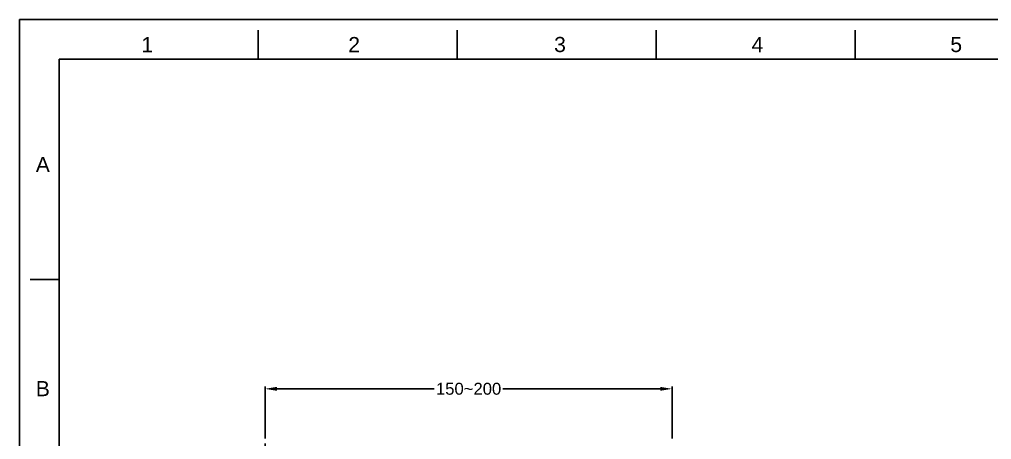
# Model space of a CAD drawing. Header units: millimetres. Extents: x 24958 to 25799, y 1150 to 1745.
# Drawn here: x 24957.8 to 25446.8, y 1533.5 to 1745.1 of the extents above; entities that cross this region are included whole.
import ezdxf

# ---------------------------------------------------------------- set-up
doc = ezdxf.new("R2010")
doc.units = ezdxf.units.MM
doc.linetypes.add('CENTERX2', pattern=[20.32, 12.7, -2.54, 2.54, -2.54])
for name, color, linetype in [('CENTER', 1, 'CENTERX2'), ('DIM', 3, 'Continuous'), ('FORM', 7, 'Continuous')]:
    doc.layers.add(name, color=color, linetype=linetype)
doc.styles.get("Standard").update_dxf_attribs({"font": 'arial.ttf'})
doc.dimstyles.new('ISO-25', dxfattribs={"dimtxt": 7, "dimasz": 5, "dimexe": 1.252, "dimexo": 0.625, "dimgap": 1, "dimtad": 1, "dimtih": 1, "dimtoh": 1, "dimdec": 1, "dimdsep": 46, "dimtxsty": 'Standard', "dimcen": 0, "dimclrd": 3, "dimclre": 3, "dimclrt": 4, "dimadec": 0, "dimazin": 0, "dimtfac": 1, "dimtdec": 1, "dimtmove": 0, "dimatfit": 3, "dimfxl": 1, "dimarcsym": 0})

# ---------------------------------------------------------------- blocks, each defined once
blk = doc.blocks.new('*D64')
at = {"layer": 'Defpoints', "color": 0, "transparency": 16777216}
for p in [(25286.13, 1559.04), (25081.33, 1533.49), (25286.13, 1533.49)]:
    blk.add_point(p, dxfattribs=at)
at = {"layer": 'DIM', "color": 3, "lineweight": -2, "transparency": 16777216}
for p, q in [((25081.33, 1534.11), (25081.33, 1560.29)), ((25286.13, 1534.11), (25286.13, 1560.29)), ((25087.33, 1559.04), (25166.45, 1559.04)), ((25280.13, 1559.04), (25201, 1559.04))]:
    blk.add_line(p, q, dxfattribs=at)
at = {"layer": 'DIM', "color": 3, "transparency": 16777216}
for points in [[(25087.33, 1560.04), (25087.33, 1558.04), (25081.33, 1559.04)], [(25280.13, 1560.04), (25280.13, 1558.04), (25286.13, 1559.04)]]:
    blk.add_solid(points, dxfattribs=at)
at = {"layer": 'DIM', "color": 4, "transparency": 16777216, "insert": (25183.73, 1559.04), "char_height": 6, "attachment_point": 5}
blk.add_mtext('150~200', dxfattribs=at)

msp = doc.modelspace()

# ---------------------------------------------------------------- linework, layer by layer
at = {"layer": 'CENTER'}
msp.add_line((25081.33, 1498.41), (25081.33, 1533.49), dxfattribs=at)
at = {"layer": 'FORM', "color": 7, "linetype": 'Continuous'}
for p, q in [((24957.77, 1150.35), (24957.77, 1745.06)), ((24957.77, 1745.06), (25798.77, 1745.06)), ((25077.92, 1725.03), (25077.92, 1739.58)), ((25178.04, 1725.03), (25178.04, 1739.58)), ((25278.16, 1725.03), (25278.16, 1739.58)), ((25378.27, 1725.03), (25378.27, 1739.58)), ((24977.8, 1725.03), (24977.8, 1170.37)), ((25778.75, 1725.03), (24977.8, 1725.03)), ((24977.8, 1614.1), (24963.25, 1614.1))]:
    msp.add_line(p, q, dxfattribs=at)

# ---------------------------------------------------------------- texts
at = {"layer": 'FORM', "color": 7, "linetype": 'Continuous', "char_height": 7.63, "attachment_point": 5}
for s, insert in [('1', (25022.08, 1732.38)), ('2', (25126.16, 1732.38)), ('3', (25229.72, 1732.38)), ('4', (25329.07, 1732.38)), ('5', (25429.03, 1732.38))]:
    msp.add_mtext_dynamic_manual_height_columns(s, width=50.0595, gutter_width=12.51, heights=[0], dxfattribs=dict(at, insert=insert))
at = {"layer": 'FORM', "char_height": 7.63, "attachment_point": 5}
for s, insert in [('A', (24969.54, 1671.97)), ('B', (24969.54, 1559.14))]:
    msp.add_mtext_dynamic_manual_height_columns(s, width=10.0119, gutter_width=12.51, heights=[0], dxfattribs=dict(at, insert=insert))

# ---------------------------------------------------------------- dimensions: what is measured, and where the dimension line sits
at = {"layer": 'DIM', "color": 3}
dim = msp.add_linear_dim(base=(25286.13, 1559.04), p1=(25081.33, 1533.49), p2=(25286.13, 1533.49), text='150~200', dimstyle='ISO-25', override={"dimtxt": 6, "dimasz": 6, "dimgap": 1.5, "dimtad": 0}, dxfattribs=at)
dim.commit()
dim.dimension.update_dxf_attribs({"geometry": '*D64', "text_midpoint": (25183.73, 1559.04)})

doc.saveas('drawing.dxf')
